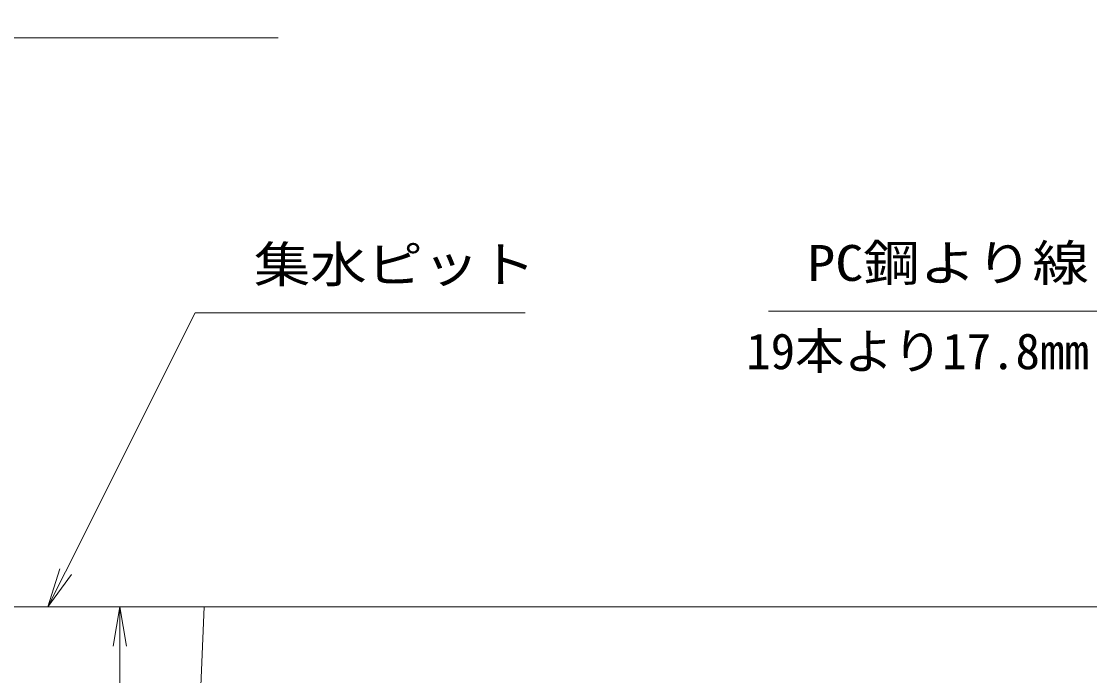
# Model space of a CAD drawing. Units: millimetres at full size; details may follow other scales. Extents: x 37600 to 71200, y -83280 to -59520.
# Drawn here: x 55152 to 57332, y -77265 to -75930 of the extents above; entities that cross this region are included whole.
import ezdxf
from ezdxf.enums import TextEntityAlignment as Align

# ---------------------------------------------------------------- set-up
doc = ezdxf.new("R2010")
doc.units = ezdxf.units.MM
doc.header["$LTSCALE"] = 80.0044
doc.layers.add('0_2', color=4, linetype='Continuous', lineweight=13)
doc.layers.add('寸法', color=6, linetype='Continuous', lineweight=13)
doc.styles.add('ＭＳ ゴシック', font='')
doc.styles.get('ＭＳ ゴシック').set_extended_font_data('MS Gothic')

# ---------------------------------------------------------------- blocks, each defined once
blk = doc.blocks.new('open_arrow')
at = {"color": 0, "linetype": 'Continuous', "lineweight": -2}
blk.add_lwpolyline([(7.5, 1.25), (0, 0), (7.5, -1.25)], dxfattribs=at)

msp = doc.modelspace()

# ---------------------------------------------------------------- linework, layer by layer
at = {"layer": '0_2', "color": 3}
for points in [[(54755, -77125), (57555, -77125), (57755, -76925), (57755, -75275), (57555, -75075), (54755, -75075), (54555, -75275), (54555, -76925)], [(55517.24, -77319), (55536.52, -77319), (55539.52, -77328), (54870.48, -77328), (54873.48, -77319), (54892.76, -77319), (54885, -77125), (55525, -77125)]]:
    msp.add_lwpolyline(points, close=True, dxfattribs=at)
at = {"layer": '寸法'}
msp.add_line((55353.33, -77125), (55353.33, -77628), dxfattribs=at)
for points in [[(55026, -75964), (55106, -75964), (55422.67, -75964), (55676, -75964)], [(55206.67, -77125), (55242.44, -77053.45), (55506.67, -76525), (56180, -76525)], [(57745, -77112), (57709.22, -77040.45), (57450, -76522), (56676.67, -76522)]]:
    msp.add_lwpolyline(points, dxfattribs=at)

# ---------------------------------------------------------------- block references
at = {"layer": '寸法', "xscale": 10.7, "yscale": 10.7}
for p, rotation in [((55206.67, -77125), 63.4), ((55353.33, -77125), 270)]:
    msp.add_blockref('open_arrow', p, dxfattribs=dict(at, rotation=rotation))

# ---------------------------------------------------------------- texts
at = {"layer": '寸法', "style": 'ＭＳ ゴシック', "width": 1.15}
msp.add_text('集水ピット', height=73.31, dxfattribs=at).set_placement((55626.67, -76485), align=Align.BOTTOM_LEFT)
msp.add_text('PC鋼より線', height=73.31, dxfattribs=at).set_placement((57330, -76482), align=Align.BOTTOM_RIGHT)
at = {"layer": '寸法', "color": 3, "style": 'ＭＳ ゴシック'}
msp.add_text('19本より17.8mm', height=73.31, dxfattribs=at).set_placement((57330, -76662), align=Align.BOTTOM_RIGHT)

doc.saveas('drawing.dxf')
